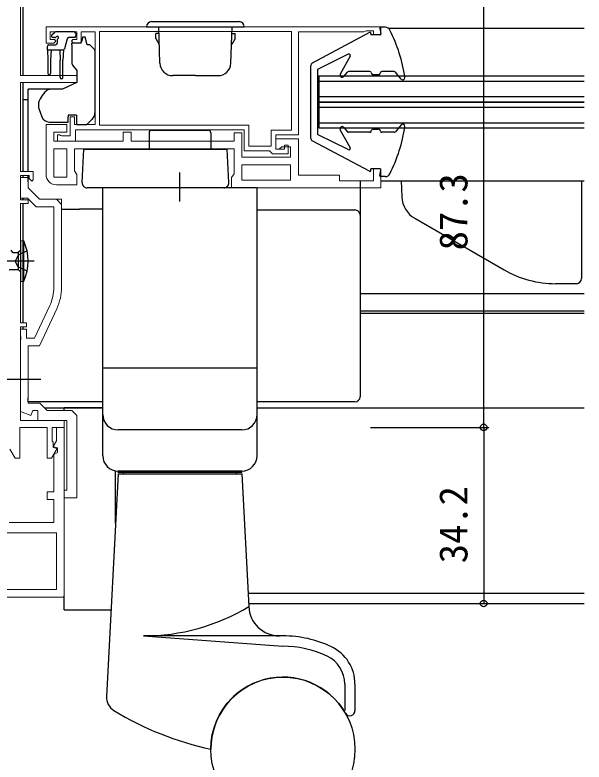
# Model space of a CAD drawing. Units: millimetres, scale not verified. Extents: x -437 to 438, y -281 to 279.
# Drawn here: x -17.6 to 93, y -176.1 to -31 of the extents above; entities that cross this region are included whole.
import ezdxf
from ezdxf.enums import TextEntityAlignment as Align

# ---------------------------------------------------------------- set-up
doc = ezdxf.new("R2010")
doc.units = ezdxf.units.MM
doc.header["$LTSCALE"] = 2
doc.layers.add('0-2_YKK_11', color=7, linetype='Continuous', lineweight=18)
for name, color, linetype in [('0-4_YKK_12', 2, 'Continuous'), ('0-5_YKK_13', 4, 'Continuous'), ('0-7_YKK_D', 6, 'Continuous')]:
    doc.layers.add(name, color=color, linetype=linetype)
doc.styles.add('ＭＳ ゴシック', font='')
doc.styles.get('ＭＳ ゴシック').set_extended_font_data('MS Gothic')

msp = doc.modelspace()

# ---------------------------------------------------------------- linework, layer by layer
at = {"layer": '0-2_YKK_11', "color": 211}
msp.add_line((-37.2, -144.1), (-8, -144.1), dxfattribs=at)
for points in [[(-16.5, -25.1), (-16.5, -42.8), (-5.5, -42.8), (-5.5, -44.1), (-16.5, -44.1), (-16.5, -61.4), (-14, -61.4), (-14, -63), (-14.3, -63.3), (-14.8, -62.8), (-14.8, -62.2), (-16.5, -62.2), (-16.5, -66.9), (-15, -66.9), (-15, -67.6), (-16.5, -67.6), (-16.5, -90.8), (-15.3, -90.8), (-15.3, -91.6), (-16.5, -91.6), (-16.5, -109.8), (-8, -109.8)], [(-8, -109.8), (-8, -111.1), (-10.299, -111.1), (-10.299, -113.8), (-10.099, -114), (-10.099, -115), (-9.343, -115.202), (-10.439, -117.1), (-11.299, -117.1), (-11.299, -111.1), (-16.599, -111.1), (-16.599, -117.1), (-17.524, -117.1), (-18.545, -115.331)], [(-8, -144.1), (-8, -111.1), (-9.5, -111.1), (-9.5, -113.7), (-10.155, -114.835), (-9.3, -115.064), (-9.3, -116), (-10, -116.404), (-10, -123.6), (-11.3, -123.6), (-11.3, -125.1), (-10, -125.1), (-10, -129.6), (-18.7, -129.6)]]:
    msp.add_lwpolyline(points, dxfattribs=at)
at = {"layer": '0-2_YKK_11'}
for points in [[(-11.5, -33.3), (53.5, -33.3), (53.5, -34.9), (52.1, -34.9), (52.1, -34.1), (50.647, -34.1), (50.424, -34.2), (50.2, -34.3), (37.5, -34.3), (37.5, -54.3), (33.1, -54.3), (33.1, -57.1), (34.8, -57.1), (34.8, -56.3), (35.5, -56.3), (35.5, -58), (32.5, -58), (32.2, -57.7), (31.9, -57.4), (27, -57.4), (27, -53.3), (-5.8, -53.3), (-5.8, -55.5), (-9.3, -55.5), (-9.3, -54.3), (-8.9, -54.3), (-8.676, -54.4), (-8.453, -54.5), (-6.8, -54.5), (-6.8, -50.8), (-6, -50.8), (-6, -52.3), (-2, -52.3), (-2, -34.3), (-4.7, -34.3), (-4.7, -36.5), (-6.2, -36.5), (-6.6, -36.1), (-6.3, -35.8), (-5.5, -35.8)], [(-5.5, -35.8), (-5.5, -34.3), (-10.7, -34.3), (-10.7, -35.8), (-9.9, -35.8), (-9.6, -36.1), (-10, -36.5), (-11.5, -36.5), (-11.5, -33.3)], [(-11.5, -62), (-11.5, -52.3), (-7.5, -52.3), (-7.5, -53.8), (-10, -53.8), (-10, -55.5), (3.5, -55.5), (3.5, -53.8), (5, -53.8), (5, -55.5), (25, -55.5), (25, -53.9), (26.5, -53.9), (26.5, -58.6), (36, -58.6), (36, -56.6), (34.3, -56.6), (33.8, -57.1), (33.1, -57.1), (33.1, -55.1), (37.5, -55.1), (37.5, -62.1), (45.5, -62.1), (45.5, -63.2), (52.1, -63.2), (52.1, -60.9), (53.5, -60.9), (53.5, -64.6), (24.5, -64.6), (24.5, -62.6), (25, -61.886), (25, -57)], [(25, -57), (-6, -57), (-6, -61.286), (-5.5, -62), (-5.5, -64), (-9.5, -64)], [(-8.5, -67.8), (-8.5, -83.862), (-8.5, -66.8), (-12.8, -66.8), (-15, -64.6), (-15, -62.6), (-16.5, -62.6), (-16.5, -66.6), (-15.121, -66.6), (-13.421, -68.3), (-10, -68.3), (-10, -83.862)], [(-8.5, -67.8), (-9.5, -66.8), (-12.8, -66.8), (-15, -64.6), (-15, -62.6), (-16.5, -62.6), (-16.5, -63.2)], [(-10.796, -87.454), (-13.755, -93.8), (-15.3, -93.8), (-15.3, -92), (-16.5, -92), (-16.5, -93.342), (-16.38, -93.525), (-16.38, -94.075), (-16.5, -94.258), (-16.5, -108.041), (-14.458, -108.785), (-14.1, -107.8), (-13.1, -107.8), (-13.1, -109.8), (-7.5, -109.8), (-7.5, -123.3), (-8, -123.3), (-8, -124.8), (-5.5, -124.8), (-5.5, -108.8), (-6.5, -107.8)], [(-15, -95.3), (-12.8, -95.3), (-9.437, -88.088)], [(-9.437, -88.088), (-12.8, -95.3), (-15, -95.3)]]:
    msp.add_lwpolyline(points, dxfattribs=at)
for points in [[(36.2, -34.2), (-1.1, -34.2), (-1.1, -52.4), (27.9, -52.4), (27.9, -56.5), (32.2, -56.5), (32.2, -53.4), (36.2, -53.4)], [(-7.5, -62.5), (-7.5, -57), (-10, -57), (-10, -62.5)], [(36, -60.1), (26.5, -60.1), (26.5, -63.1), (36, -63.1)], [(-15, -95.3), (-15, -106.4), (-12.7, -106.4), (-11.3, -107.8), (-6.542, -107.8), (-11.3, -107.8), (-12.7, -106.4), (-15, -106.4)]]:
    msp.add_lwpolyline(points, close=True, dxfattribs=at)
at = {"layer": '0-2_YKK_11', "color": 211}
msp.add_lwpolyline([(-32.7, -142.6), (-9.5, -142.6), (-9.5, -131.6), (-24.2, -131.6), (-24.2, -135.1), (-32.7, -135.1)], close=True, dxfattribs=at)
at = {"layer": '0-2_YKK_11'}
for centre, radius, start, end in [((-9.5, -62), 2, 180.00001, 269.99999), ((-18.5, -83.862), 8.5, 335, 0), ((-18.5, -83.862), 10, 335, 0), ((-18.5, -83.862), 10, 335, 0)]:
    msp.add_arc(centre, radius, start, end, dxfattribs=at)
at = {"layer": '0-4_YKK_12'}
for p, q in [((-16, -25.2), (-16, -42.8)), ((54.992, -33.6), (93, -33.6)), ((41.5, -42.85), (93, -42.85)), ((-16, -44.1), (-16, -61.4)), ((41.5, -43.85), (93, -43.85)), ((-15, -47.5), (-16, -47.5)), ((41.5, -46.85), (93, -46.85)), ((41.5, -47.95), (41.5, -47.85)), ((41.5, -47.95), (93, -47.95)), ((41.5, -48.95), (93, -48.95)), ((41.5, -51.95), (93, -51.95)), ((-16, -62.2), (-16, -62.6)), ((53.5, -63.2), (93, -63.2)), ((-16, -66.6), (-16, -66.9)), ((-16, -67.6), (-16, -90.8)), ((49.5, -85.1), (93, -85.1)), ((49.5, -88.5), (93, -88.5)), ((49.5, -88.898), (93, -88.898)), ((-16, -91.6), (-16, -92)), ((-11.802, -107.298), (-0.497, -107.298)), ((29.503, -107.298), (93, -107.298)), ((27.719, -143.298), (93, -143.298)), ((27.824, -145.298), (93, -145.298))]:
    msp.add_line(p, q, dxfattribs=at)
for points in [[(41.5, -42.85), (41.5, -47.85), (93, -47.85)], [(41.5, -47.95), (41.5, -52.95), (93, -52.95)]]:
    msp.add_lwpolyline(points, dxfattribs=at)
at = {"layer": '0-5_YKK_13'}
for p, q in [((8, -33.3), (27, -33.3)), ((9, -32.3), (26, -32.3)), ((10.619, -40.387), (10.372, -33.3)), ((24.381, -40.387), (24.629, -33.3)), ((-10.362, -34.888), (-9.862, -34.388)), ((-6.05, -34.3), (-9.65, -34.3)), ((-5.75, -34.6), (-5.75, -35.1)), ((10.382, -34.6), (9.8, -34.6)), ((9.8, -35.598), (9.8, -34.6)), ((24.618, -34.6), (25.2, -34.6)), ((25.2, -35.598), (25.2, -34.6)), ((51.306, -34.423), (40.165, -40.359)), ((51.6, -34.6), (51.6, -34.9)), ((53.304, -33.637), (53.497, -34.663)), ((54.392, -33.4), (53.5, -33.4)), ((-9.811, -35.4), (-10.15, -35.4)), ((-9.35, -35.861), (-9.35, -36.5)), ((-7.409, -35.622), (-7.933, -37.578)), ((-6.05, -35.4), (-7.12, -35.4)), ((9.8, -35.598), (10.45, -36.724)), ((25.2, -35.598), (24.55, -36.724)), ((53.3, -34.9), (51.6, -34.9)), ((-11.25, -37.8), (-11.25, -37.1)), ((-10.95, -36.8), (-9.65, -36.8)), ((-4.869, -36.5), (-6.5, -36.5)), ((-6.5, -36.8), (-6.5, -36.5)), ((-6.5, -36.8), (-6.5, -40.426)), ((-3.207, -36.8), (-3.498, -36.8)), ((-2.146, -37.654), (-2.853, -36.946)), ((-11.25, -37.8), (-8.223, -37.8)), ((-11.25, -37.8), (-11.15, -39.8)), ((-10.55, -37.8), (-10.65, -39.8)), ((-8.85, -37.8), (-8.75, -39.8)), ((-8.15, -37.791), (-8.25, -39.8)), ((-2, -48.866), (-2, -38.007)), ((47.167, -38.631), (41.367, -41.517)), ((47.563, -39.045), (45.65, -42.507)), ((-11.15, -39.8), (-11.15, -42.35)), ((-10.65, -39.8), (-10.65, -42.35)), ((-8.75, -43.15), (-8.75, -39.8)), ((-8.25, -43.15), (-8.25, -39.8)), ((39.9, -55), (39.9, -40.8)), ((41.2, -41.786), (41.2, -54.014)), ((51.384, -42), (47.25, -42)), ((56.131, -42), (53.716, -42)), ((17.5, -42.8), (13.118, -42.8)), ((17.5, -42.8), (21.883, -42.8)), ((46.307, -42.957), (47.02, -42.107)), ((51.669, -42.205), (51.732, -42.395)), ((52.016, -42.6), (53.084, -42.6)), ((53.432, -42.205), (53.369, -42.395)), ((57.494, -43.457), (56.361, -42.107)), ((-5.5, -44.1), (-8.288, -45.4)), ((-15, -45.7), (-15, -45.4)), ((-10.832, -45.4), (-15, -45.4)), ((-15, -46.8), (-15, -45.7)), ((-10.982, -45.423), (-11.124, -45.494)), ((-10.982, -45.423), (-10.832, -45.4)), ((-8.288, -45.4), (-10.832, -45.4)), ((-13, -48.223), (-13, -48.827)), ((-12.97, -48.998), (-12.309, -50.813)), ((-2, -49.872), (-2, -48.866)), ((-7.2, -50.5), (-7.2, -50.8)), ((-5.6, -50.5), (-7.2, -50.5)), ((9, -53.4), (20, -53.399)), ((47.563, -56.755), (45.65, -53.293)), ((46.307, -52.843), (47.02, -53.693)), ((51.669, -53.595), (51.732, -53.405)), ((52.016, -53.2), (53.084, -53.2)), ((53.432, -53.595), (53.369, -53.405)), ((57.494, -52.343), (56.361, -53.693)), ((8.5, -53.9), (8.5, -57.1)), ((20.5, -53.899), (20.5, -57.1)), ((47.167, -57.169), (41.367, -54.283)), ((51.384, -53.8), (47.25, -53.8)), ((56.131, -53.8), (53.716, -53.8)), ((51.306, -61.377), (40.165, -55.441)), ((23.999, -63.548), (23.661, -57.1)), ((51.6, -61.2), (51.6, -60.9)), ((53.3, -60.9), (51.6, -60.9)), ((-15, -63.4), (-15, -62.217)), ((14.503, -67.236), (14.503, -61.599)), ((53.304, -62.163), (53.497, -61.137)), ((54.392, -62.4), (53.5, -62.4)), ((57.5, -63.2), (92.5, -63.2)), ((57.501, -63.212), (57.61, -66.348)), ((92.5, -63.2), (92.5, -82.2)), ((23, -64.6), (-3.5, -64.6)), ((-0.497, -99.6), (-0.497, -64.6)), ((-8.5, -68.698), (-4.991, -68.698)), ((29.503, -68.885), (48.5, -68.885)), ((49.5, -69.369), (49.5, -69.883)), ((49.5, -69.883), (49.5, -70.881)), ((60.107, -70.503), (77.458, -80.521)), ((-16.5, -74.8), (-16.5, -82.8)), ((-16.5, -74.8), (-15.847, -74.878)), ((-15.847, -82.722), (-15.847, -74.878)), ((-13.844, -78.8), (-42.537, -78.8)), ((-16.903, -79.945), (-17.512, -78.8)), ((-18.704, -80.475), (-16.9, -80.475)), ((-15.188, -80.8), (-16.903, -79.945)), ((-16.5, -80.875), (-16.9, -80.475)), ((-16.5, -82.8), (-15.847, -82.722)), ((91.5, -83.2), (87.458, -83.2)), ((29.503, -99.6), (-0.497, -99.6)), ((29.503, -99.6), (-0.497, -99.6)), ((-0.497, -116.6), (-0.497, -99.6)), ((29.503, -116.6), (29.503, -99.6)), ((-12.5, -101.8), (-26, -101.8)), ((-15, -105.726), (-15, -105.366)), ((49.5, -104.728), (49.5, -105.144)), ((-8, -107.798), (-8, -107.298)), ((-0.497, -107.298), (-8, -107.298)), ((48.5, -106.146), (29.503, -106.146)), ((26.503, -111.6), (2.503, -111.6)), ((2.503, -120.102), (0.237, -163.351)), ((2, -129.699), (2, -119.558)), ((26.503, -119.6), (2.503, -119.6)), ((2.503, -120.102), (26.503, -120.102)), ((3.503, -120.102), (3.503, -119.902)), ((25.503, -120.102), (25.503, -119.902)), ((26.503, -119.9), (26.503, -119.6)), ((26.503, -120.102), (27.856, -145.913)), ((-8, -146.548), (-8, -143.798)), ((-8, -146.548), (1.117, -146.548)), ((46.503, -160.951), (46.503, -166.117)), ((48.503, -160.951), (48.503, -166.117))]:
    msp.add_line(p, q, dxfattribs=at)
for points in [[(-3.498, -36.8), (-3.9, -35.3), (-4.4, -35.3), (-4.4, -35.5)], [(-6.383, -40.748), (-5.5, -41.8), (-5.5, -44.1)], [(-15, -61.4), (-15, -59.634), (-15, -47.871), (-15, -46.932), (-15, -46.8)], [(-5.6, -50.5), (-5.6, -52.3), (-3.599, -52.3), (-2.586, -51.286)], [(-10.899, -51.8), (-7.2, -51.8), (-7.2, -50.8)], [(-4.498, -63.548), (-4.161, -57.1), (23.661, -57.1)], [(49.5, -63.2), (49.5, -63.746), (49.5, -69.369)], [(29.503, -99.6), (29.503, -64.6), (-0.497, -64.6)], [(49.5, -70.881), (49.5, -94.867), (49.5, -98.132), (49.5, -104.728)], [(-18.35, -76.7), (-18.044, -77.125), (-16.9, -77.125)], [(-15.188, -76.8), (-16.903, -77.655), (-17.512, -78.8)], [(-16.5, -76.725), (-16.9, -77.125), (-16.9, -80.475)], [(-0.497, -106.146), (-15, -106.146), (-15, -105.726)], [(26.503, -119.9), (2.503, -119.9), (2.503, -119.6)], [(34.503, -151.599), (7.414, -151.599), (34.503, -153.599)]]:
    msp.add_lwpolyline(points, dxfattribs=at)
msp.add_circle((34.503, -173.6), 14, dxfattribs=at)
for centre, radius, start, end in [((9, -33.3), 1, 90, 180), ((26, -33.3), 1, 0, 90), ((-9.65, -34.6), 0.3, 90, 135), ((-6.05, -34.6), 0.3, 0, 90), ((51.4, -34.6), 0.2, 360, 118.04641), ((53.5, -33.6), 0.2, 90, 190.65851), ((53.3, -34.7), 0.2, 270, 10.65851), ((54.392, -34.4), 1, 26.81981, 90), ((28.512, -47.484), 30, 8.32236, 26.81981), ((-10.15, -35.1), 0.3, 135, 270), ((-9.811, -35.1), 0.3, 270, 326.94427), ((-9.35, -35.4), 0.25, 303.05573, 146.94427), ((-9.05, -35.861), 0.3, 123.05573, 180), ((-7.12, -35.7), 0.3, 90, 165), ((-6.05, -35.1), 0.3, 270, 0), ((-5.7, -35.5), 1.3, 309.71517, 0), ((-10.95, -37.1), 0.3, 90, 180), ((-9.65, -36.5), 0.3, 270, 0), ((-8.223, -37.5), 0.3, 270, 345), ((-3.207, -37.3), 0.5, 45, 90), ((-2.5, -38.007), 0.5, 0, 45), ((47.3, -38.9), 0.3, 331.07656, 116.45265), ((-6, -40.426), 0.5, 180, 220), ((13.118, -40.3), 2.5, 182, 270), ((21.883, -40.3), 2.5, 270, 358), ((40.4, -40.8), 0.5, 118.04641, 180), ((41.5, -41.786), 0.3, 116.45265, 180), ((47.25, -42.3), 0.3, 90, 140), ((51.384, -42.3), 0.3, 18.43571, 90), ((53.716, -42.3), 0.3, 90, 161.56429), ((56.131, -42.3), 0.3, 40, 90), ((-10.9, -42.35), 0.25, 180, 0), ((-8.5, -43.15), 0.25, 180, 0), ((46, -42.7), 0.4, 151.07656, 320), ((52.016, -42.3), 0.3, 198.43571, 270), ((53.084, -42.3), 0.3, 270, 341.56429), ((57.8, -43.2), 0.4, 220, 8.32236), ((-8.2, -49.55), 5, 125.79537, 162.85379), ((-12.5, -48.223), 0.5, 162.85379, 180), ((-12.5, -48.827), 0.5, 180, 200), ((-4, -49.872), 2, 315, 341.68666), ((-4, -49.872), 2, 341.68666, 0), ((-10.899, -50.3), 1.5, 200, 270), ((57.8, -52.6), 0.4, 351.67764, 140), ((9, -53.9), 0.5, 90, 180), ((20, -53.899), 0.5, 0, 90), ((46, -53.1), 0.4, 40, 208.92344), ((51.384, -53.5), 0.3, 270, 341.56429), ((52.016, -53.5), 0.3, 90, 161.56429), ((53.084, -53.5), 0.3, 18.43571, 90), ((53.716, -53.5), 0.3, 198.43571, 270), ((28.512, -48.316), 30, 333.18019, 351.67764), ((40.4, -55), 0.5, 180, 241.95359), ((41.5, -54.014), 0.3, 180, 243.54735), ((47.25, -53.5), 0.3, 220, 270), ((56.131, -53.5), 0.3, 270, 320), ((47.3, -56.9), 0.3, 243.54735, 28.92344), ((53.3, -61.1), 0.2, 349.34149, 90), ((51.4, -61.2), 0.2, 241.95359, 0), ((53.5, -62.2), 0.2, 169.34149, 270), ((54.392, -61.4), 1, 270, 333.18019), ((-3.5, -63.6), 1, 177, 270), ((23, -63.6), 1, 270, 3), ((62.607, -66.173), 5, 182, 240), ((48.501, -69.884), 0.999, 0.05348, 90.05355), ((-24.5, -78.8), 9.5, 335.61796, 24.38204), ((87.458, -63.2), 20, 240, 270), ((91.5, -82.2), 1, 270, 360), ((2.503, -108.6), 3, 180, 270), ((26.503, -108.6), 3, 270, 0), ((2.503, -116.6), 3, 180, 270), ((26.503, -116.6), 3, 270, 0), ((7.414, -112.011), 39.588, 270, 301.08832), ((33.848, -145.599), 6, 183, 270), ((34.501, -173.599), 22, 64.61316, 89.9934), ((34.501, -173.599), 20, 64.61316, 89.9934), ((40.503, -160.951), 8, 0, 64.61316), ((40.503, -160.951), 6, 0, 64.61316), ((34.503, -173.6), 14, 29.92643, 179.99852), ((3.233, -163.508), 3, 177, 238.46711), ((33.043, -114.925), 60, 238.46711, 257.93451), ((47.503, -166.117), 1, 209.92643, 0)]:
    msp.add_arc(centre, radius, start, end, dxfattribs=at)
for centre, major_axis, ratio, start_param, end_param in [((-5.317, -69.86), (19, 0), 0.061163, 1.3143006, 1.5536451), ((48.5, -105.144), (0, -1.002), 0.998135, 6.2831853, 7.8539816)]:
    msp.add_ellipse(centre, major_axis=major_axis, ratio=ratio, start_param=start_param, end_param=end_param, dxfattribs=at)
at = {"layer": '0-7_YKK_D'}
for p, q in [((73.5, -111.1), (73.5, -23.8)), ((51.5, -111.1), (74.5, -111.1)), ((73.5, -111.1), (73.5, -145.298))]:
    msp.add_line(p, q, dxfattribs=at)
for centre in [(73.5, -111.1), (73.5, -111.1), (73.5, -145.298)]:
    msp.add_circle(centre, 0.637, dxfattribs=at)

# ---------------------------------------------------------------- texts
at = {"layer": '0-7_YKK_D', "style": 'ＭＳ ゴシック'}
for s, p in [('87.3', (72, -76.718)), ('34.2', (72, -137.489))]:
    msp.add_text(s, height=5.499, rotation=90, dxfattribs=at).set_placement(p, align=Align.BOTTOM_LEFT)

doc.saveas('drawing.dxf')
